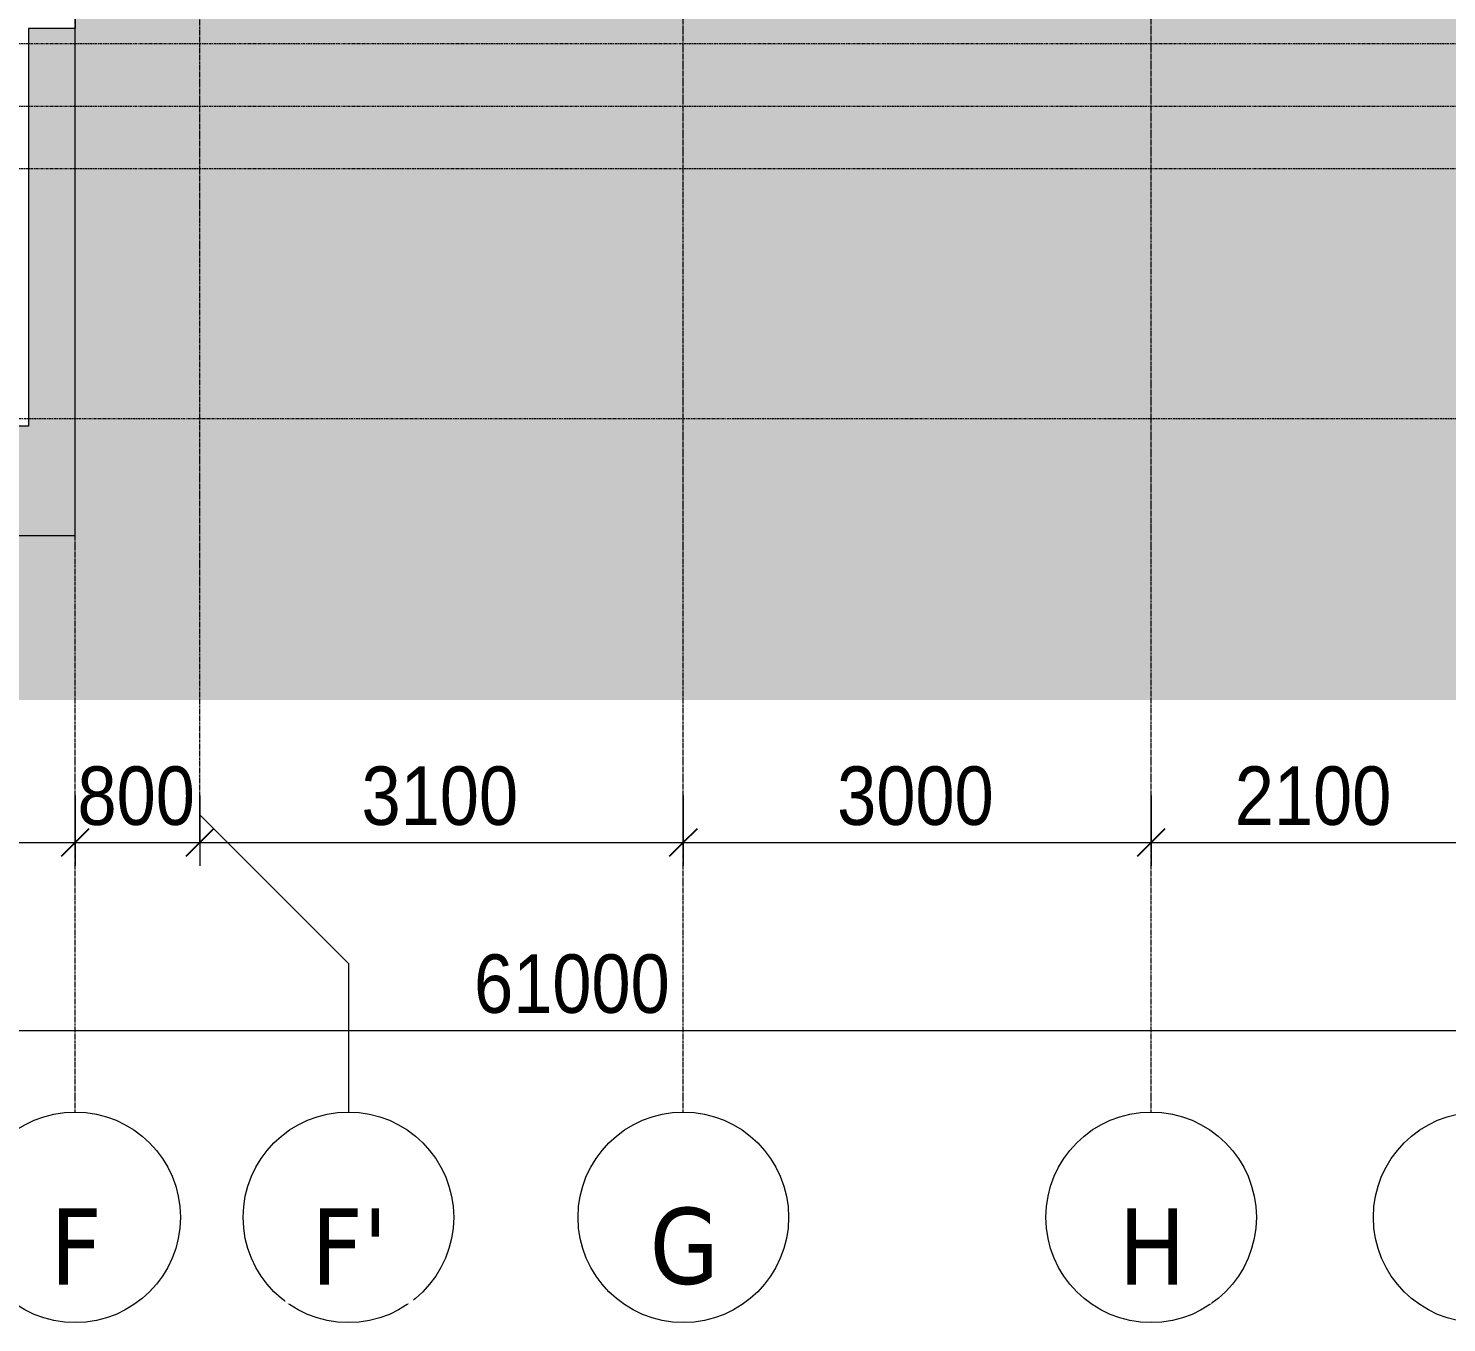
# Model space of a CAD drawing. Header units: millimetres. Extents: x 1240 to 198004, y -7796 to 35300.
# Drawn here: x 44237 to 53332, y -7796 to 500 of the extents above; entities that cross this region are included whole.
import ezdxf

# ---------------------------------------------------------------- set-up
doc = ezdxf.new("R2010")
doc.units = ezdxf.units.MM
doc.linetypes.add('Centre', pattern=[31.75, 6.35, -4.7625, 15.875, -4.7625])
doc.linetypes.add('Grid Line', pattern=[22.225, 12.7, -3.175, 3.175, -3.175])
for name, color, linetype, lineweight in [('0-1', 7, 'Continuous', 5), ('A-ANNO-DIMS', 211, 'Continuous', 9), ('A-ANNO-DIMS-150', 211, 'Continuous', 9), ('A-DETL-GENF-1', 7, 'Continuous', 9), ('A-DETL-GENF-3', 9, 'Continuous', 9), ('A-DETL-THIN', 151, 'Continuous', 9), ('A-FLOR-LEVL-2', 51, 'Centre', 9), ('A-WALL-PATT-1', 7, 'Continuous', 9), ('S-GRID', 1, 'Continuous', 9), ('S-GRID-1', 1, 'Grid Line', 9), ('S-GRID-IDEN', 1, 'Continuous', 9)]:
    doc.layers.add(name, color=color, linetype=linetype, lineweight=lineweight)
doc.styles.add('Tahoma_B_1', font='tahomabd.ttf', dxfattribs={"height": 487.5})
doc.styles.add('UTM Avo', font='', dxfattribs={"width": 0.9, "height": 375})
doc.styles.get('UTM Avo').set_extended_font_data('UTM Avo')
doc.dimstyles.new('1_Dim_chi_tiet_2_5', dxfattribs={"dimscale": 304.8, "dimtxt": 374.737856, "dimasz": 0.590551, "dimexe": 0.492126, "dimexo": 0.0625, "dimgap": 0.049213, "dimtad": 1, "dimdec": 0, "dimrnd": 5, "dimzin": 0, "dimdsep": 46, "dimtxsty": 'UTM Avo', "dimblk1": 'OBLIQUE', "dimblk2": 'OBLIQUE', "dimsah": 1, "dimcen": 0.09, "dimdle": 0.492126, "dimazin": 0, "dimtfac": 1, "dimtdec": 4, "dimtix": 1, "dimtmove": 0, "dimatfit": 3, "dimfxl": 0.984252, "dimfxlon": 1, "dimtvp": 1, "dimtolj": 1, "dimtzin": 0, "dimarcsym": 2})

# ---------------------------------------------------------------- blocks, each defined once
blk = doc.blocks.new('NCV_TKTC_KET CAU_rvt-1-TKCS_MẶT ĐỨNG NỘI KHU 1')
at = {"layer": 'A-WALL-PATT-1'}
blk.add_hatch(color=256, dxfattribs=at).paths.add_polyline_path([(44236.9, -2050), (44237, -2050), (44236.9, -2049.9)])
blk = doc.blocks.new('Grid - M_Grid Head - Circle-353313-TKCS_MẶT ĐỨNG NỘI KHU 1')
at = {"layer": 'S-GRID-IDEN'}
blk.add_circle((17236.9, -7120.9), 675, dxfattribs=at)
blk = doc.blocks.new('DIMBLOCK58-TKCS_MẶT ĐỨNG NỘI KHU 1')
at = {"layer": 'A-ANNO-DIMS-150'}
for p, q in [((39236.9, -4417.9), (39236.9, -4867.9)), ((39236.9, -4717.9), (39236.9, -4417.9)), ((44536.9, -4417.9), (44536.9, -4867.9)), ((44536.9, -4717.9), (44536.9, -4417.9)), ((39236.9, -4717.9), (44686.9, -4717.9))]:
    blk.add_line(p, q, dxfattribs=at)
at = {"layer": 'A-ANNO-DIMS-150', "lineweight": 25}
for p, q in [((39236.9, -4717.9), (39326.9, -4627.9)), ((44536.9, -4717.9), (44626.9, -4627.9)), ((39236.9, -4717.9), (39146.9, -4807.9)), ((44536.9, -4717.9), (44446.9, -4807.9))]:
    blk.add_line(p, q, dxfattribs=at)
at = {"layer": 'A-ANNO-DIMS-150', "color": 0, "insert": (41373.4, -4230.7), "char_height": 375, "width": 1232.471, "attachment_point": 1, "line_spacing_factor": 1.110334, "style": 'UTM Avo'}
blk.add_mtext('5300', dxfattribs=at)
blk = doc.blocks.new('_Oblique')
at = {"color": 0, "linetype": 'ByBlock', "lineweight": -2}
blk.add_line((-0.5, -0.5), (0.5, 0.5), dxfattribs=at)
blk = doc.blocks.new('DIMBLOCK59-TKCS_MẶT ĐỨNG NỘI KHU 1')
at = {"layer": 'A-ANNO-DIMS-150'}
for p, q in [((44536.9, -4417.9), (44536.9, -4867.9)), ((44536.9, -4717.9), (44536.9, -4417.9)), ((45336.9, -4417.9), (45336.9, -4867.9)), ((45336.9, -4717.9), (45336.9, -4417.9)), ((44386.9, -4717.9), (45336.9, -4717.9))]:
    blk.add_line(p, q, dxfattribs=at)
at = {"layer": 'A-ANNO-DIMS-150', "lineweight": 25}
for p, q in [((44536.9, -4717.9), (44626.9, -4627.9)), ((45336.9, -4717.9), (45426.9, -4627.9)), ((44536.9, -4717.9), (44446.9, -4807.9)), ((45336.9, -4717.9), (45246.9, -4807.9))]:
    blk.add_line(p, q, dxfattribs=at)
at = {"layer": 'A-ANNO-DIMS-150', "color": 0, "insert": (44551.8, -4230.7), "char_height": 375, "width": 924.353, "attachment_point": 1, "line_spacing_factor": 1.110334, "style": 'UTM Avo'}
blk.add_mtext('800', dxfattribs=at)
blk = doc.blocks.new('DIMBLOCK60-TKCS_MẶT ĐỨNG NỘI KHU 1')
at = {"layer": 'A-ANNO-DIMS-150'}
for p, q in [((45336.9, -4417.9), (45336.9, -4867.9)), ((45336.9, -4717.9), (45336.9, -4417.9)), ((48436.9, -4417.9), (48436.9, -4867.9)), ((48436.9, -4717.9), (48436.9, -4417.9)), ((45336.9, -4717.9), (48436.9, -4717.9))]:
    blk.add_line(p, q, dxfattribs=at)
at = {"layer": 'A-ANNO-DIMS-150', "lineweight": 25}
for p, q in [((45336.9, -4717.9), (45426.9, -4627.9)), ((48436.9, -4717.9), (48526.9, -4627.9)), ((45336.9, -4717.9), (45246.9, -4807.9)), ((48436.9, -4717.9), (48346.9, -4807.9))]:
    blk.add_line(p, q, dxfattribs=at)
at = {"layer": 'A-ANNO-DIMS-150', "color": 0, "insert": (46373.4, -4230.7), "char_height": 375, "width": 1232.471, "attachment_point": 1, "line_spacing_factor": 1.110334, "style": 'UTM Avo'}
blk.add_mtext('3100', dxfattribs=at)
blk = doc.blocks.new('DIMBLOCK61-TKCS_MẶT ĐỨNG NỘI KHU 1')
at = {"layer": 'A-ANNO-DIMS-150'}
for p, q in [((48436.9, -4417.9), (48436.9, -4867.9)), ((48436.9, -4717.9), (48436.9, -4417.9)), ((51436.9, -4417.9), (51436.9, -4867.9)), ((51436.9, -4717.9), (51436.9, -4417.9)), ((48436.9, -4717.9), (51436.9, -4717.9))]:
    blk.add_line(p, q, dxfattribs=at)
at = {"layer": 'A-ANNO-DIMS-150', "lineweight": 25}
for p, q in [((48436.9, -4717.9), (48526.9, -4627.9)), ((51436.9, -4717.9), (51526.9, -4627.9)), ((48436.9, -4717.9), (48346.9, -4807.9)), ((51436.9, -4717.9), (51346.9, -4807.9))]:
    blk.add_line(p, q, dxfattribs=at)
at = {"layer": 'A-ANNO-DIMS-150', "color": 0, "insert": (49423.4, -4230.7), "char_height": 375, "width": 1232.471, "attachment_point": 1, "line_spacing_factor": 1.110334, "style": 'UTM Avo'}
blk.add_mtext('3000', dxfattribs=at)
blk = doc.blocks.new('DIMBLOCK62-TKCS_MẶT ĐỨNG NỘI KHU 1')
at = {"layer": 'A-ANNO-DIMS-150'}
for p, q in [((51436.9, -4417.9), (51436.9, -4867.9)), ((51436.9, -4717.9), (51436.9, -4417.9)), ((53536.9, -4417.9), (53536.9, -4867.9)), ((53536.9, -4717.9), (53536.9, -4417.9)), ((51436.9, -4717.9), (53536.9, -4717.9))]:
    blk.add_line(p, q, dxfattribs=at)
at = {"layer": 'A-ANNO-DIMS-150', "lineweight": 25}
for p, q in [((51436.9, -4717.9), (51526.9, -4627.9)), ((53536.9, -4717.9), (53626.9, -4627.9)), ((51436.9, -4717.9), (51346.9, -4807.9)), ((53536.9, -4717.9), (53446.9, -4807.9))]:
    blk.add_line(p, q, dxfattribs=at)
at = {"layer": 'A-ANNO-DIMS-150', "color": 0, "insert": (51973.4, -4230.7), "char_height": 375, "width": 1232.471, "attachment_point": 1, "line_spacing_factor": 1.110334, "style": 'UTM Avo'}
blk.add_mtext('2100', dxfattribs=at)
blk = doc.blocks.new('DIMBLOCK67-TKCS_MẶT ĐỨNG NỘI KHU 1')
at = {"layer": 'A-ANNO-DIMS-150'}
for p, q in [((17236.9, -5622.7), (17236.9, -6072.7)), ((17236.9, -5922.7), (17236.9, -5622.7)), ((78236.9, -5622.7), (78236.9, -6072.7)), ((78236.9, -5922.7), (78236.9, -5622.7)), ((17086.9, -5922.7), (78386.9, -5922.7))]:
    blk.add_line(p, q, dxfattribs=at)
at = {"layer": 'A-ANNO-DIMS-150', "lineweight": 25}
for p, q in [((17236.9, -5922.7), (17326.9, -5832.7)), ((78236.9, -5922.7), (78326.9, -5832.7)), ((17236.9, -5922.7), (17146.9, -6012.7)), ((78236.9, -5922.7), (78146.9, -6012.7))]:
    blk.add_line(p, q, dxfattribs=at)
at = {"layer": 'A-ANNO-DIMS-150', "color": 0, "insert": (47095, -5435.5), "char_height": 375, "width": 1540.589, "attachment_point": 1, "line_spacing_factor": 1.110334, "style": 'UTM Avo'}
blk.add_mtext('61000', dxfattribs=at)

msp = doc.modelspace()

# ---------------------------------------------------------------- hatches: boundary and pattern name
at = {"layer": 'A-DETL-GENF-1'}
msp.add_hatch(color=256, dxfattribs=at).paths.add_polyline_path([(44536.9, -2750), (44536.9, 500), (44237, 500), (44237, -2050), (23536.9, -2050), (23536.9, 1150), (23239, 1150), (23239, -2750), (23639, -2750), (23639, -2350), (28436.9, -2350), (28436.9, -2750), (28636.9, -2750), (28636.9, -2350), (33136.9, -2350), (33136.9, -2750), (33536.9, -2750), (33536.9, -2350), (39835.7, -2350), (39835.7, -2750), (40235.6, -2750), (40235.6, -2350), (44136.9, -2350), (44136.9, -2750), (44475.7, -2750)])
at = {"layer": 'A-DETL-GENF-3'}
h = msp.add_hatch(dxfattribs=at)
h.set_pattern_fill('FP_34', color=256, style=0, pattern_type=2)
h.set_pattern_definition([(0, (377.74, 0), (725.805, 725.805), [725.805, -725.805]), (0, (377.74, 272.2), (725.805, 725.805), [725.805, -725.805]), (0, (377.74, 544.35), (725.805, 725.805), [725.805, -725.805]), (90, (468.5, 635.1), (-725.805, 725.805), [725.805, -725.805]), (90, (740.64, 635.1), (-725.805, 725.805), [725.805, -725.805]), (90, (1012.8, 635.1), (-725.805, 725.805), [725.805, -725.805])])
h.paths.add_polyline_path([(8827.8, -3804.4), (87747, -3804.4), (87747, -201.6), (84415.2, -100), (84118.2, -100), (84118.2, 250), (81718.2, 250), (81718.2, -100), (81418.2, -100), (81418.2, 105.1), (75434.7, 330), (70309.3, 380), (69335.3, 380), (69335.3, 630), (61387.5, 630), (58586.3, 830), (47586.3, 830), (44536.9, 912.9), (44536.9, -2750), (44136.9, -2750), (44136.9, -2350), (40235.6, -2350), (40235.6, -2750), (39835.7, -2750), (39835.7, -2350), (33536.9, -2350), (33536.9, -2750), (33136.9, -2750), (33136.9, -2350), (28636.9, -2350), (28636.9, -2750), (28435.3, -2750), (28435.3, -2350), (23639, -2350), (23639, -2750), (23235.4, -2750), (23235.4, 900), (20988.2, 900), (20988.2, 830), (14148.2, 830), (14148.2, 930), (8088.2, 930), (8088.2, 500), (5079.4, 500), (5079.4, -3804.4), (5349.5, -3804.4)])

# ---------------------------------------------------------------- linework, layer by layer
at = {"layer": 'A-DETL-THIN'}
for p, q in [((44536.9, 912.9), (44536.9, 500)), ((44536.9, 500), (44237, 500)), ((44237, 500), (44237, -2050)), ((44536.9, -2750), (44536.9, 500)), ((44237, -2050), (23536.9, -2050)), ((44136.9, -2750), (44536.9, -2750))]:
    msp.add_line(p, q, dxfattribs=at)
at = {"layer": 'A-FLOR-LEVL-2'}
for p, q in [((89680, 400), (1240.2, 400)), ((91585, 0), (1240.2, 0)), ((89680, -400), (1240.2, -400)), ((1240.2, -2000), (89680, -2000))]:
    msp.add_line(p, q, dxfattribs=at)
at = {"layer": 'S-GRID'}
for p, q in [((45336.9, -4540.9), (46289.4, -5493.4)), ((46289.4, -5493.4), (46289.4, -6445.9))]:
    msp.add_line(p, q, dxfattribs=at)
at = {"layer": 'S-GRID-1'}
for p, q in [((44536.9, -2695.9), (44536.9, 30542.5)), ((45336.9, -790.9), (45336.9, 30542.5)), ((48436.9, -2695.9), (48436.9, 30542.5)), ((51436.9, -2695.9), (51436.9, 30542.5)), ((45336.9, -4540.9), (45336.9, -790.9)), ((44536.9, -6445.9), (44536.9, -2695.9)), ((48436.9, -6445.9), (48436.9, -2695.9)), ((51436.9, -6445.9), (51436.9, -2695.9))]:
    msp.add_line(p, q, dxfattribs=at)

# ---------------------------------------------------------------- block references
at = {"layer": '0-1'}
msp.add_blockref('NCV_TKTC_KET CAU_rvt-1-TKCS_MẶT ĐỨNG NỘI KHU 1', (0, 0), dxfattribs=at)
at = {"layer": 'S-GRID-IDEN'}
for p in [(27300, 0), (29052.5, 0), (31200, 0), (34200, 0), (36300, 0)]:
    msp.add_blockref('Grid - M_Grid Head - Circle-353313-TKCS_MẶT ĐỨNG NỘI KHU 1', p, dxfattribs=at)

# ---------------------------------------------------------------- dimensions: what is measured, and where the dimension line sits
at = {"layer": 'A-ANNO-DIMS'}
for base, p1, p2, override, picture, middle in [((44536.9, -4717.9), (39236.9, -4417.9), (44536.9, -4417.9), {"dimpost": '<>', "dimfxl": 5300}, 'DIMBLOCK58-TKCS_MẶT ĐỨNG NỘI KHU 1', (41886.9, -4508.8)), ((45336.9, -4717.9), (44536.9, -4417.9), (45336.9, -4417.9), {"dimpost": '<>', "dimfxl": 800}, 'DIMBLOCK59-TKCS_MẶT ĐỨNG NỘI KHU 1', (44936.9, -4508.8)), ((48436.9, -4717.9), (45336.9, -4417.9), (48436.9, -4417.9), {"dimpost": '<>', "dimfxl": 3100}, 'DIMBLOCK60-TKCS_MẶT ĐỨNG NỘI KHU 1', (46886.9, -4508.8)), ((51436.9, -4717.9), (48436.9, -4417.9), (51436.9, -4417.9), {"dimpost": '<>', "dimfxl": 3000}, 'DIMBLOCK61-TKCS_MẶT ĐỨNG NỘI KHU 1', (49936.9, -4508.8)), ((53536.9, -4717.9), (51436.9, -4417.9), (53536.9, -4417.9), {"dimpost": '<>', "dimfxl": 2100}, 'DIMBLOCK62-TKCS_MẶT ĐỨNG NỘI KHU 1', (52486.9, -4508.8)), ((78236.9, -5922.7), (17236.9, -5622.7), (78236.9, -5622.7), {"dimpost": '<>', "dimfxl": 61000}, 'DIMBLOCK67-TKCS_MẶT ĐỨNG NỘI KHU 1', (47736.9, -5713.6))]:
    dim = msp.add_linear_dim(base=base, p1=p1, p2=p2, dimstyle='1_Dim_chi_tiet_2_5', override=override, dxfattribs=at)
    dim.commit()
    dim.dimension.update_dxf_attribs({"geometry": picture, "text_midpoint": middle})

# ---------------------------------------------------------------- next in the draw order: texts
at = {"layer": 'S-GRID-IDEN', "char_height": 487.5, "attachment_point": 5, "line_spacing_factor": 0.996129, "style": 'Tahoma_B_1', "bg_fill": 3, "box_fill_scale": 1.25, "bg_fill_color": 256, "bg_fill_true_color": 13158600, "bg_fill_transparency": 0}
for s, insert, width in [('\\pt1904.99887,3809.99775,5715.0015,7620.00037,9524.99925,11429.99813,13335.00187,15240.00075,17144.99962,19049.9985,20955.00225,22860.00112,24765,26669.99887,28574.99775,30480.0015,32385.00037,34289.99925,36194.99812,38100.00187,40005.00075,41909.99962,43814.9985,45720.00225,47625.00112,49530,51434.99887,53339.99775,55245.0015,57150.00037,59054.99925,60959.99812;F', (44543.2, -7308.1), 397.5), ("\\pt1904.99887,3809.99775,5715.0015,7620.00037,9524.99925,11429.99813,13335.00187,15240.00075,17144.99962,19049.9985,20955.00225,22860.00112,24765,26669.99887,28574.99775,30480.0015,32385.00037,34289.99925,36194.99812,38100.00187,40005.00075,41909.99962,43814.9985,45720.00225,47625.00112,49530,51434.99887,53339.99775,55245.0015,57150.00037,59054.99925,60959.99812;F'", (46295.7, -7308.1), 576), ('\\pt1904.99887,3809.99775,5715.0015,7620.00037,9524.99925,11429.99813,13335.00187,15240.00075,17144.99962,19049.9985,20955.00225,22860.00112,24765,26669.99887,28574.99775,30480.0015,32385.00037,34289.99925,36194.99812,38100.00187,40005.00075,41909.99962,43814.9985,45720.00225,47625.00112,49530,51434.99887,53339.99775,55245.0015,57150.00037,59054.99925,60959.99812;G', (48444, -7308.1), 505.5), ('\\pt1904.99887,3809.99775,5715.0015,7620.00037,9524.99925,11429.99813,13335.00187,15240.00075,17144.99962,19049.9985,20955.00225,22860.00112,24765,26669.99887,28574.99775,30480.0015,32385.00037,34289.99925,36194.99812,38100.00187,40005.00075,41909.99962,43814.9985,45720.00225,47625.00112,49530,51434.99887,53339.99775,55245.0015,57150.00037,59054.99925,60959.99812;H', (51443.2, -7308.1), 516), ('\\pt1904.99887,3809.99775,5715.0015,7620.00037,9524.99925,11429.99813,13335.00187,15240.00075,17144.99962,19049.9985,20955.00225,22860.00112,24765,26669.99887,28574.99775,30480.0015,32385.00037,34289.99925,36194.99812,38100.00187,40005.00075,41909.99962,43814.9985,45720.00225,47625.00112,49530,51434.99887,53339.99775,55245.0015,57150.00037,59054.99925,60959.99812;I', (53544, -7308.1), 327)]:
    msp.add_mtext(s, dxfattribs=dict(at, insert=insert, width=width))

doc.saveas('drawing.dxf')
